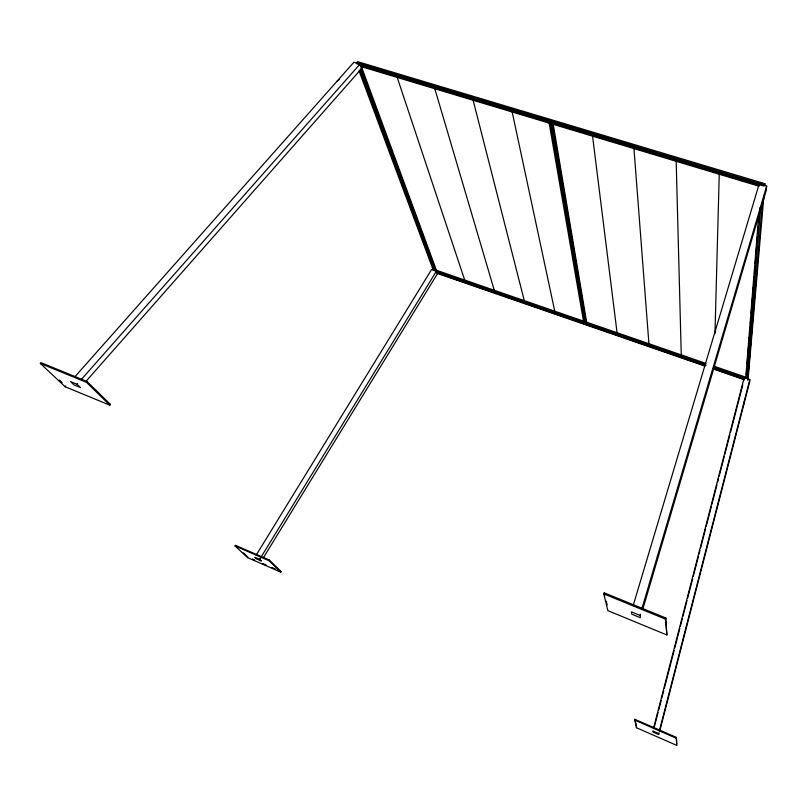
<?xml version="1.0" encoding="UTF-8"?>
<svg xmlns="http://www.w3.org/2000/svg" width="807" height="807" viewBox="0 0 807 807"><rect width="100%" height="100%" fill="white"/><g stroke="black" fill="none" stroke-linecap="round" stroke-linejoin="round"><path stroke-width="1.21" d="M714.972 333.594L719.249 174.171M744.024 380.067L744.205 377.646L749.824 379.583L749.612 382.004L659.783 730.971M759.145 184.621L759.195 183.895L766.65 186.124L766.277 190.361L642.796 609.224M745.698 378.16L758.731 215.065M746.304 374.569L746.909 367.064M747.211 363.311L747.716 357.057M748.018 353.305L748.523 347.04M748.825 343.288L749.33 337.033M749.632 333.281L750.127 327.027M750.429 323.274L750.934 317.01M751.236 313.257L751.741 307.003M752.043 303.25L752.548 296.996M752.85 293.244L753.355 286.989M753.657 283.237L754.162 276.972M754.464 273.22L754.959 266.966M755.261 263.213L755.766 256.959M756.068 253.206L756.573 246.952M756.976 241.939L757.38 236.935M757.682 233.183L758.187 226.928M758.59 221.925L758.994 216.922M746.707 373.631L746.909 371.129M747.514 363.614L747.716 361.102M748.321 353.587L748.533 351.085M749.138 343.57L749.34 341.058M749.945 333.543L750.147 331.041M750.762 323.526L750.964 321.015M746.747 378.523L760.789 206.703M762.676 200.842L747.716 379.986L748.503 378.12M763.957 195.324L748.028 379.956M764.804 185.307L764.935 183.714L357.551 61.635L356.361 63.682M743.913 404.136L744.215 401.715M759.498 210.345L759.841 207.913M654.265 727.208L658.048 712.591M658.673 710.16L661.195 700.415M661.821 697.974L663.717 690.671M664.343 688.23L674.107 650.472M674.733 648.031L679.776 628.552M680.402 626.111L682.298 618.808M682.924 616.366L687.019 600.529M687.645 598.098L692.688 578.609M693.314 576.168L698.358 556.689M698.983 554.248L699.931 550.596M700.557 548.155L705.6 528.666M706.226 526.235L711.27 506.746M711.895 504.304L716.939 484.815M717.564 482.384L718.512 478.733M719.138 476.291L724.182 456.802M724.807 454.371L729.851 434.882M730.476 432.441L742.763 384.939M659.309 731.132L749.824 379.583M653.448 728.57L744.205 377.646M641.726 609.305L766.65 186.124M633.102 605.785L759.195 183.895M676.73 745.365L676.387 737.396L634.806 719.289L636.37 727.712L676.73 745.365L676.387 737.396M658.673 733.573L652.813 731.011L653.004 732.08L658.845 734.632L658.976 732.837M636.37 727.712L636.673 726.996M666.864 634.968L665.896 618.031L604.261 592.842L603.807 593.902L607.873 610.637L666.864 634.968L665.442 619.11L665.896 618.031M639.941 615.358L631.296 611.807L631.72 614.147L640.304 617.678L640.385 614.298M764.935 183.714L763.906 186.054L357.34 63.975M553.209 124.177L586.649 322.185L585.811 323.96L551.675 123.885L552.23 122.785M435.558 271.959L436.436 270.274L361.324 66.356M280.745 572.133L281.068 571.507L269.457 560.129L235.402 545.3L235.059 545.936L247.497 557.597L280.745 572.133L269.114 560.774L235.059 545.936M269.114 560.774L269.457 560.129M259.995 558.747L259.662 559.382L261.367 561.026L256.576 558.928L254.841 557.284L259.662 559.382L436.395 271.192L431.563 269.528L256.162 555.135M247.497 557.597L247.83 556.971M109.833 405.175L110.337 404.327L86.985 381.459L40.885 362.615L40.35 363.473L65.196 386.765L109.833 405.175L86.45 382.326L40.35 363.473M86.45 382.326L86.985 381.459M77.079 384.283L70.582 381.62L74.042 384.919L80.508 387.572L77.079 384.283L77.593 383.426M65.196 386.765L65.7 385.928M263.344 557.808L437.374 273.855L436.395 271.192M86.329 380.965L361.637 68.534L360.003 64.096L353.88 62.26L74.758 376.909M81.245 379.562L360.003 64.096M337.195 81.063L339.152 79.57M356.956 62.664L764.421 184.884M360.588 65.7L759.084 185.418M360.9 66.527L759.024 186.215M436.436 270.274L583.552 321.115M586.649 322.185L705.893 363.392M714.094 366.227L746.394 377.394M459.929 279.262L465.871 281.32M525.226 301.848L528.787 303.079M548.972 310.059L554.903 312.107M614.268 332.635L622.58 335.51M679.565 355.211L690.247 358.913M584.278 322.397L436.002 271.112L361.173 68.545M585.257 322.729L705.762 364.411M714.054 367.276L744.821 377.918M436.839 272.403L706.034 365.561M714.366 368.446L744.125 378.745M437.021 272.897L704.814 365.601M713.146 368.486L744.084 379.199M437.212 273.391L704.804 366.065M713.126 368.95L744.054 379.653M603.807 593.902L665.442 619.11M108.057 403.389L110.337 404.327M634.504 720.026L676.084 738.143M252.42 558.979L254.709 559.977M262.729 563.488L266.169 564.991M271.898 567.503L275.338 569.006M277.628 570.004L281.068 571.507M59.496 380.097L62.159 382.599M243.391 552.805L246.942 556.144M359.751 70.058L434.206 270.436M359.044 70.885L433.298 270.123M360.447 69.22L435.114 270.748M397.115 77.139L464.691 280.039M434.731 88.477L494.277 290.258M473.063 100.018L524.298 300.638M604.261 592.842L604.846 595.243M606.289 601.235L607.157 604.826M634.806 719.289L636.4 725.897M511.87 110.569L554.762 311.159M550.414 123.501L584.833 323.617M577.883 285.295L578.306 287.766M549.153 123.118L583.865 323.284M552.442 124.026L586.225 323.072M592.55 136.02L617.062 332.696M633.949 148.488L648.919 343.701M676.175 161.208L681.259 354.878"/></g></svg>
